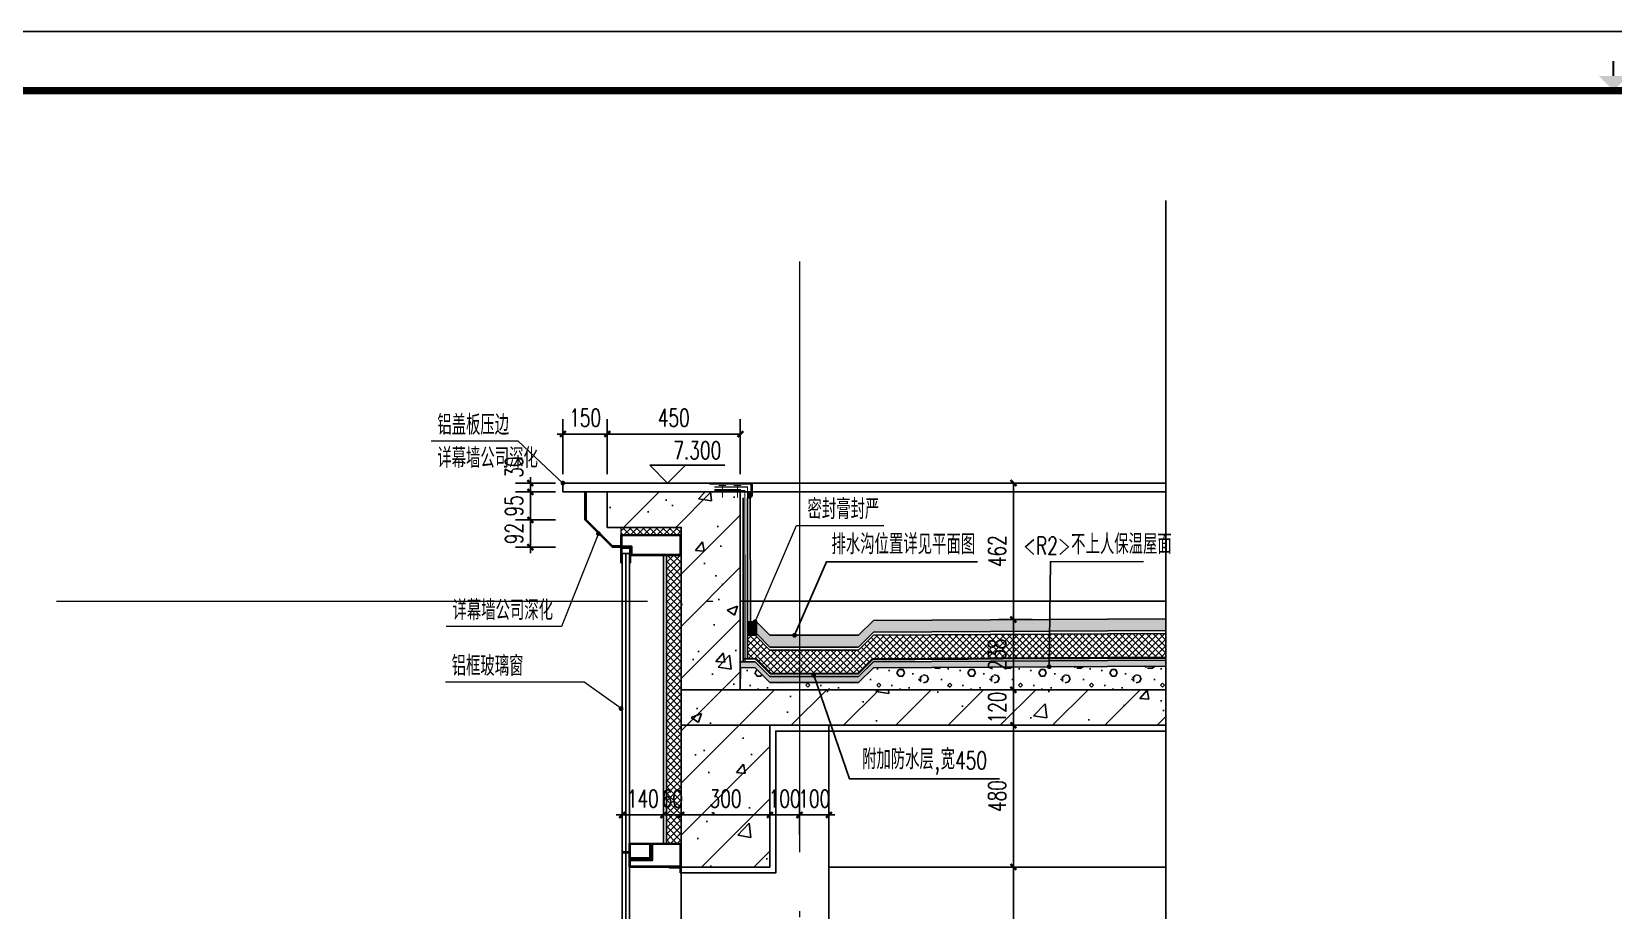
# Model space of a CAD drawing. Header units: millimetres. Extents: x -13830 to 215738, y -24143 to 193994.
# Drawn here: x 201977 to 207328, y 61982 to 64957 of the extents above; entities that cross this region are included whole.
import ezdxf

# ---------------------------------------------------------------- set-up
doc = ezdxf.new("R2010")
doc.units = ezdxf.units.MM
doc.header["$LTSCALE"] = 100
for name, pattern in [('CENTER2', [28.575, 19.05, -3.175, 3.175, -3.175]), ('DOTE', [2.42, 2, -0.2, 0.02, -0.2]), ('MCST Section A$0$PHANTOM', [63.5, 31.75, -6.35, 6.35, -6.35, 6.35, -6.35])]:
    doc.linetypes.add(name, pattern=pattern)
doc.layers.get('0').update_dxf_attribs({"linetype": 'CONTINUOUS'})
doc.layers.get('DEFPOINTS').update_dxf_attribs({"linetype": 'CONTINUOUS'})
for name, color, linetype in [('A-_ANOT----_D-', 8, 'CONTINUOUS'), ('A-_WIND----_E-', 4, 'CONTINUOUS'), ('A-Fin-Stone', 64, 'CONTINUOUS'), ('D-HATCH', 8, 'CONTINUOUS'), ('DIM_ELEV', 3, 'CONTINUOUS'), ('DIM_SYMB', 3, 'CONTINUOUS'), ('MCST ELevations 1S$0$D-METAL', 74, 'CONTINUOUS'), ('MCST Section A$0$A-_WIND----_E-', 4, 'CONTINUOUS'), ('MCST Section A$0$D-METAL', 74, 'CONTINUOUS'), ('MCST Section A$0$D-WATERPROOFING', 142, 'CONTINUOUS'), ('MCST Section B$0$A-_WIND----_E-', 4, 'CONTINUOUS'), ('PUB_DIM', 3, 'CONTINUOUS'), ('PUB_HATCH', 8, 'CONTINUOUS'), ('PUB_TEXT', 7, 'CONTINUOUS'), ('RAIL', 163, 'CONTINUOUS'), ('TK HAHA', 1, 'CONTINUOUS'), ('WALL', 2, 'CONTINUOUS'), ('图框', 7, 'CONTINUOUS'), ('面层', 11, 'CONTINUOUS')]:
    doc.layers.add(name, color=color, linetype=linetype)
doc.layers.add('A-_ANOTGRID_E-', color=8, linetype='CENTER2', lineweight=5)
doc.layers.add('DIM_LEAD', color=3, linetype='CONTINUOUS', lineweight=13)
doc.layers.add('A-_FNSH----_H-', color=7, linetype='Continuous', lineweight=13, true_color=0x007d00, plot=False)
doc.styles.add('_TCH_DIM', font='SIMPLEX', dxfattribs={"bigfont": 'GBCBIG'})
doc.styles.add('_TCH_DIM_T3', font='SIMPLEX', dxfattribs={"width": 0.705882, "bigfont": 'GBCBIG'})
doc.dimstyles.new('_TCH_ARCH&&20', dxfattribs={"dimtxt": 59.5, "dimasz": 20, "dimexe": 50, "dimexo": 60, "dimgap": 25.25, "dimtad": 1, "dimdec": 0, "dimzin": 0, "dimdsep": 46, "dimtxsty": '_TCH_DIM_T3', "dimblk": 'ARCHTICK', "dimcen": 0.09, "dimclrt": 7, "dimazin": 2, "dimtfac": 1, "dimtdec": 0, "dimtix": 1, "dimtmove": 2, "dimatfit": 3, "dimfxl": 1, "dimtolj": 1, "dimtzin": 0, "dimarcsym": 0})
pattern_1 = [(45, (242597.11, 71313.87), (-88.38835, 88.38835), []), (50, (242597.1, 71313.87), (358.63, -31.376), [37.5, -412.5]), (355, (242597.1, 71313.87), (-69.3757, 376.096), [30, -330]), (100.4514, (242627, 71311.26), (289.2547, 344.7198), [31.87, -350.571]), (46.1842, (242597.1, 71413.87), (533.6205, -82.7595), [56.25, -618.75]), (96.6356, (242641.6, 71407), (467.3314, 487.059), [47.805, -525.8565]), (351.1842, (242597.1, 71413.9), (467.331, 487.059), [45, -495]), (21, (242647.1, 71388.87), (298.4535, -201.3094), [37.5, -412.5]), (326, (242647.1, 71388.87), (121.6577, 362.575), [30, -330]), (71.4514, (242671.98, 71372.1), (420.1113, 161.2652), [31.87, -350.571]), (37.5, (242597.11, 71313.87), (6.07993, 166.44693), [0, -326, 0, -335, 0, -331.25]), (7.5, (242597.11, 71313.87), (131.5348, 197.20586), [0, -191, 0, -318.5, 0, -126.25]), (327.5, (242485.61, 71313.87), (266.9112, -11.27744), [0, -125, 0, -390, 0, -517.5]), (317.5, (242435.6, 71313.87), (291.5931, 50.0525), [0, -162.5, 0, -259, 0, -367.5])]

# ---------------------------------------------------------------- blocks, each defined once
blk = doc.blocks.new('TJAD_TK_A1')
at = {"layer": '图框'}
blk.add_line((1341.38, 950.45), (500.38, 950.45), dxfattribs=at)
at = {"layer": '图框', "const_width": 0.3}
blk.add_lwpolyline([(920.88, 942.95), (920.88, 945.45)], dxfattribs=at)
at = {"layer": '图框', "const_width": 1.2}
blk.add_lwpolyline([(1331.38, 940.45), (525.38, 940.45), (525.38, 366.45), (1331.38, 366.45)], close=True, dxfattribs=at)
at = {"layer": '图框'}
blk.add_solid([(918.38, 942.95), (923.38, 942.95), (920.88, 940.45)], dxfattribs=at)
blk = doc.blocks.new('180703-expo')
at = {"layer": '图框'}
blk.add_blockref('TJAD_TK_A1', (-500.38, -356.45), dxfattribs=at)
blk = doc.blocks.new('dsfsdfsfd')
at = {"layer": 'MCST Section A$0$A-_WIND----_E-'}
for points in [[(175.5, -55), (100.5, -55), (100.5, 0), (0, 0), (0, -80), (175.5, -80)], [(175.5, -31.5), (175.5, -52), (103.5, -52), (103.5, 0), (175.5, 0), (175.5, -28.5), (199.5, -28.5), (199.5, -31.5)]]:
    blk.add_lwpolyline(points, close=True, dxfattribs=at)
at = {"layer": 'MCST Section A$0$A-_WIND----_E-', "color": 8}
for points in [[(172.5, -58), (97.5, -58), (97.5, -3), (3, -3), (3, -77), (172.5, -77)], [(172.5, -49), (106.5, -49), (106.5, -3), (172.5, -3)]]:
    blk.add_lwpolyline(points, close=True, dxfattribs=at)
blk = doc.blocks.new('sdsfdsdsf')
at = {"layer": 'PUB_HATCH'}
h = blk.add_hatch(color=256, dxfattribs=at)
h.dxf.hatch_style = 1
edge = h.paths.add_edge_path()
edge.add_line((40, 590.9), (27, 590.9))
edge.add_line((27, 590.9), (27, 575.4))
edge.add_line((27, 575.4), (33.5, 575.4))
edge.add_arc((30.9, 584.2), 9.14, 286.3769, 353.4098)
edge.add_line((40, 583.1), (40, 590.9))
h = blk.add_hatch(dxfattribs=at)
h.set_pattern_fill('混凝土', color=256, scale=6)
h.set_pattern_definition([(50, (-268.207, 69.688), (43.0356, -3.7651), [4.5, -49.5]), (355, (-268.207, 69.69), (-8.3251, 45.1315), [3.6, -39.6]), (100.4514, (-264.62, 69.374), (34.7106, 41.3664), [3.8244, -42.0685]), (46.1842, (-268.21, 81.69), (64.0345, -9.9311), [6.75, -74.25]), (96.6356, (-262.87, 80.86), (56.0798, 58.447), [5.7366, -63.1028]), (351.184, (-268.21, 81.69), (56.0797, 58.447), [5.4, -59.4]), (21, (-262.207, 78.688), (35.8144, -24.1571), [4.5, -49.5]), (326, (-262.207, 78.69), (14.5989, 43.509), [3.6, -39.6]), (71.4514, (-259.223, 76.675), (50.4134, 19.3518), [3.8244, -42.0685]), (37.5, (-268.207, 69.688), (0.72959, 19.97363), [0, -39.12, 0, -40.2, 0, -39.75]), (7.5, (-268.207, 69.688), (15.78417, 23.6647), [0, -22.92, 0, -38.22, 0, -15.15]), (327.5, (-281.587, 69.688), (32.02935, -1.3533), [0, -15, 0, -46.8, 0, -62.1]), (317.5, (-287.587, 69.688), (34.99117, 6.0063), [0, -19.5, 0, -31.08, 0, -44.1])])
h.paths.add_polyline_path([(1439.7, 125.6), (1439.7, 165.5), (450, 159.7), (400, 109.7), (100, 109.7), (54.3, 155.4), (54.3, 115.4), (100, 69.7), (400, 69.7), (450, 119.7)])
h = blk.add_hatch(dxfattribs=at)
h.set_pattern_fill('ANSI37', color=256, scale=10)
h.set_pattern_definition([(45, (-1989062.84, 11273.344), (-11.22532015, 11.22532015), []), (135, (-1989062.84, 11273.344), (-11.22532015, -11.22532015), [])])
h.paths.add_polyline_path([(1439.7, 35.5), (1439.7, 115.5), (450, 109.7), (400, 59.7), (100, 59.7), (50, 109.7), (24.3, 109.8), (24, 29.9), (49.7, 29.7), (101, -21.8), (395.9, -20.8), (446.1, 29.7)])
h = blk.add_hatch(color=256, dxfattribs=at)
h.dxf.hatch_style = 1
h.paths.add_polyline_path([(54.3, 155.4), (24.3, 155.4), (24.3, 109.8), (54.3, 109.8)])
h = blk.add_hatch(dxfattribs=at)
h.set_pattern_fill('砂灰土', color=256, scale=5)
h.set_pattern_definition([(37.5, (-268.207, -50.312), (-0.62993, 19.26824), [0, -15.2, 0, -17, 0, -16.25]), (7.5, (-268.207, -50.312), (17.69777, 28.22146), [0, -8.2, 0, -13.7, 0, -5.25]), (327.5, (-280.507, -50.312), (31.14142, 0.05659), [0, -5, 0, -18, 0, -23.5]), (317.5, (-280.507, -50.312), (30.06127, 8.77676), [0, -2.5, 0, -11.8, 0, -13.5])])
h.paths.add_polyline_path([(1439.7, 5.5), (1439.7, 25.5), (450, 19.7), (400, -30.3), (100, -30.3), (50, 19.7), (0, 20), (0, 0), (50, -0.3), (100, -50.3), (400, -50.3), (450, -0.3)])
h = blk.add_hatch(dxfattribs=at)
h.set_pattern_fill('加气混凝土', color=256, scale=20, style=0)
h.set_pattern_definition([(360, (-123745.06, -41876.92), (120, 240), [0, -240]), (360, (-123885.46, -41909.32), (120, 240), [0, -240]), (360, (-123807.46, -41911.72), (120, 240), [0, -240]), (360, (-123722.26, -41840.92), (120, 240), [0, -240]), (360, (-123821.86, -41923.72), (120, 240), [0, -240]), (360, (-123698.26, -41689.72), (120, 240), [0, -240]), (360, (-123771.46, -41708.92), (120, 240), [0, -240]), (360, (-123733.06, -41738.92), (120, 240), [0, -240]), (360, (-123928.66, -41743.72), (120, 240), [0, -240]), (360, (-123811.06, -41754.52), (120, 240), [0, -240]), (360, (-123856.66, -41815.72), (120, 240), [0, -240]), (360, (-123854.26, -41905.72), (120, 240), [0, -240]), (360, (-123764.26, -41915.32), (120, 240), [0, -240]), (360, (-123698.26, -41809.72), (120, 240), [0, -240]), (360, (-123922.66, -41846.92), (120, 240), [0, -240]), (360, (-123902.26, -41806.12), (120, 240), [0, -240]), (360, (-123808.66, -41822.92), (120, 240), [0, -240]), (360, (-123842.26, -41857.72), (120, 240), [0, -240]), (360, (-123861.46, -41778.52), (120, 240), [0, -240]), (360, (-123831.46, -41688.52), (120, 240), [0, -240]), (360, (-123913.06, -41897.32), (120, 240), [0, -240]), (360, (-123781.06, -41737.72), (120, 240), [0, -240]), (360, (-123892.66, -41734.12), (120, 240), [0, -240]), (360, (-123911.86, -41702.92), (120, 240), [0, -240]), (130.601293, (-123713.007, -41764.865), (-599.9999841, 720.0000109), [10.53662, -4414.8444]), (18.434948, (-123730.15, -41760.294), (600.000001, 239.99999), [10.8421, -1507.05116]), (90, (-123730.15, -41770.58), (120, 240), [10.2857, -469.71426]), (161.56505, (-123719.864, -41774.01), (-600, 239.99999), [10.8421, -1507.05116]), (53.1301, (-123719.864, -41774.01), (120.000003, 239.999998), [11.42857, -1188.5714]), (135, (-123710.72, -41896.29), (-120.00001, 239.999985), [9.69746, -669.12504]), (45, (-123724.436, -41896.29), (120, 240), [9.69746, -669.12504]), (135, (-123717.58, -41903.15), (-120.00001, 239.999985), [9.69746, -669.12504]), (45, (-123717.58, -41903.15), (120, 240), [9.69746, -669.12504]), (116.56505, (-123826.15, -41735.15), (-1e-05, 480), [12.77753, -255.5506]), (180, (-123831.86, -41723.72), (-120, 240), [13.7143, -226.2857]), (63.43495, (-123851.3, -41735.15), (7e-06, 480), [12.77753, -255.5506]), (116.56505, (-123845.58, -41746.58), (-1e-05, 480), [12.77753, -255.5506]), (360, (-123845.58, -41746.58), (120, 240), [13.7143, -226.2857]), (63.43495, (-123831.86, -41746.58), (7e-06, 480), [12.77753, -255.5506]), (107.102727, (-123735.864, -41816.294), (-359.9999708, 1200.00000657), [15.54454, -6513.161]), (143.972625, (-123740.436, -41801.437), (-2279.9999495, 1680.0000274), [15.54454, -3248.808]), (180, (-123753, -41792.3), (-120, 240), [14.85714, -225.14284]), (36.027373, (-123780.436, -41801.437), (2280.0000048, 1679.9999526), [15.54454, -3248.808]), (71.56505, (-123785.007, -41815.15), (360.000017, 1199.999993), [14.45613, -1503.4371]), (107.102727, (-123780.436, -41830.008), (-359.9999708, 1200.00000657), [15.54454, -6513.161]), (143.972625, (-123767.864, -41839.151), (-2279.9999495, 1680.0000274), [15.54454, -3248.808]), (360, (-123767.86, -41839.15), (120, 240), [14.85714, -225.14284]), (36.027373, (-123753.007, -41839.151), (2280.0000048, 1679.9999526), [15.54454, -3248.808]), (71.56505, (-123740.436, -41830.01), (360.000017, 1199.999993), [14.45613, -1503.4371]), (150.255117, (-123733.58, -41704.294), (-359.999998, 240.0000017), [9.214, -1925.72784]), (90, (-123741.58, -41708.87), (120, 240), [9.14286, -470.8571]), (29.74488, (-123741.58, -41708.865), (360.000003, 239.999994), [9.214, -1925.72784]), (116.56505, (-123789.58, -41874.58), (-1e-05, 480), [12.77753, -255.5506]), (168.690066, (-123795.293, -41863.15), (-1079.9999977, 240.000008), [11.6549, -2435.8742]), (41.185924, (-123815.864, -41868.865), (3000.0000158, 2639.9999383), [12.14874, -5090.3208]), (90, (-123815.86, -41880.29), (120, 240), [11.42857, -468.5714]), (138.814073, (-123806.721, -41888.294), (-2999.9999127, 2640.0000554), [12.14874, -5090.3208]), (16.699243, (-123806.721, -41888.294), (3959.9999856, 1199.9999365), [11.9318, -4999.415]), (60.945395, (-123795.293, -41884.865), (120.0000028, 239.9999963), [11.76643, -4930.1358]), (109.983105, (-123890.15, -41774.008), (-599.99998065, 1680.0000033), [13.3768, -5604.879]), (155.556044, (-123894.721, -41761.437), (-1559.9999967, 720.0000051), [13.8092, -5786.0526]), (24.443954, (-123919.864, -41761.437), (1560.00001004, 719.9999765), [13.8092, -5786.0526]), (70.016893, (-123924.436, -41774.008), (600.0000234, 1679.9999881), [13.3768, -5604.879]), (109.983105, (-123919.864, -41786.58), (-599.99998065, 1680.0000033), [13.3768, -5604.879]), (160.016892, (-123907.293, -41791.151), (-599.9999973, 239.9999968), [13.3768, -2795.751]), (19.983106, (-123907.293, -41791.151), (599.9999998, 239.999992), [13.3768, -2795.751]), (70.016893, (-123894.721, -41786.58), (600.0000234, 1679.9999881), [13.3768, -5604.879]), (122.005382, (-123801.007, -41795.723), (-120.000013, 239.9999893), [10.7817, -2253.3736]), (18.434948, (-123817.007, -41790.01), (600.000001, 239.99999), [10.8421, -1507.05116]), (90, (-123817.01, -41800.29), (120, 240), [10.2857, -469.71426]), (161.56505, (-123806.72, -41803.723), (-600, 239.99999), [10.8421, -1507.05116]), (54.462321, (-123806.721, -41803.723), (840.0000142, 1199.9999874), [9.83123, -4119.2846]), (116.56505, (-123870.72, -41854), (-1e-05, 480), [12.77753, -255.5506]), (180, (-123876.44, -41842.58), (-120, 240), [12.57143, -227.42856]), (59.036243, (-123895.864, -41854.008), (120.0000035, 239.9999973), [13.3279, -2785.5288]), (120.963755, (-123889.007, -41865.437), (-120.0000133, 239.9999905), [13.3279, -2785.5288]), (360, (-123889, -41865.44), (120, 240), [12.57143, -227.42856]), (63.43495, (-123876.44, -41865.44), (7e-06, 480), [12.77753, -255.5506])])
edge = h.paths.add_edge_path()
edge.add_line((0, 0), (50, -0.3))
edge.add_line((50, -0.3), (100, -50.3))
edge.add_line((100, -50.3), (400, -50.3))
edge.add_line((400, -50.3), (450, -0.3))
edge.add_line((450, -0.3), (1439.7, 5.5))
edge.add_line((1439.7, 5.5), (1439.7, -75))
edge.add_line((1439.7, -75), (0, -75))
edge.add_line((0, -75), (0.5, 0))
at = {"layer": 'MCST Section A$0$D-WATERPROOFING', "linetype": 'MCST Section A$0$PHANTOM', "ltscale": 0.005, "const_width": 4}
blk.add_lwpolyline([(1439.7, 31.6), (900, 29.7), (813, 28.7), (447.6, 26.4), (399, -21.3), (101, -21.3), (50, 29.7), (24.3, 29.9), (24.3, 611.4), (-87.8, 611.4)], dxfattribs=at)
at = {"layer": 'MCST Section A$0$D-WATERPROOFING', "linetype": 'MCST Section A$0$PHANTOM', "ltscale": 0.005}
blk.add_lwpolyline([(-87.8, 599.5, 4, 4, 0), (15.4, 599.5, 4, 4, 0), (15.7, 20, 4, 4, 0), (50, 19.7, 4, 4, 0), (99, -29.3, 4, 4, 0), (401, -29.3, 4, 4, 0), (450, 19.7, 4, 4, 0), (700, 21.2, 0, 0, 0)], format="xyseb", dxfattribs=at)
at = {"layer": '面层'}
for p, q in [((24.3, 29.8), (24.3, 575.4)), ((34.3, 155.4), (33.5, 575.4)), ((450, 159.7), (1439.7, 165.5)), ((50, 109.7), (24.3, 109.8)), ((100, 59.7), (50, 109.7)), ((100, 109.7), (54.3, 155.4)), ((100, 69.7), (54.3, 115.4)), ((400, 109.7), (100, 109.7)), ((400, 109.7), (450, 159.7)), ((400, 69.7), (450, 119.7)), ((400, 59.7), (450, 109.7)), ((450, 119.7), (1439.7, 125.6)), ((450, 109.7), (1439.7, 115.5)), ((100, 69.7), (400, 69.7)), ((100, 59.7), (400, 59.7)), ((50, 19.7), (0, 20)), ((54.2, 29.7), (10, 29.9)), ((100, -30.3), (50, 19.7)), ((104.1, -20.3), (54.2, 29.7)), ((395.9, -20.3), (445.8, 29.7)), ((400, -30.3), (450, 19.7)), ((445.8, 29.7), (1439.7, 35.5)), ((450, 19.7), (1439.7, 25.5)), ((100, -30.3), (400, -30.3)), ((104.1, -20.3), (395.9, -20.3))]:
    blk.add_line(p, q, dxfattribs=at)
blk.add_lwpolyline([(40, 590.9), (27, 590.9), (27, 575.4), (33.5, 575.4, 0.301122), (40, 583.1)], format="xyb", close=True, dxfattribs=at)
for points in [[(10, 19.9), (10, 575.4)], [(0, 0), (50, -0.3), (100, -50.3), (400, -50.3), (450, -0.3), (1439.7, 5.5), (1439.7, -75), (0, -75), (0.5, 0)]]:
    blk.add_lwpolyline(points, dxfattribs=at)
blk.add_lwpolyline([(54.3, 155.4), (24.3, 155.4), (24.3, 109.8), (54.3, 109.8)], close=True, dxfattribs=at)
blk = doc.blocks.new('_ArchTick')
at = {"color": 0, "linetype": 'ByBlock', "const_width": 0.4}
blk.add_lwpolyline([(-0.5, -0.5), (0.5, 0.5)], dxfattribs=at)
blk = doc.blocks.new('*D364')
at = {"layer": 'DEFPOINTS', "color": 0, "transparency": 16777216}
for p in [(203664.2, 63303.7), (203808.9, 63303.7), (203808.9, 63211.7)]:
    blk.add_point(p, dxfattribs=at)
at = {"layer": 'PUB_DIM', "color": 0, "lineweight": -2, "transparency": 16777216}
for p, q in [((203664.2, 63303.7), (203664.2, 63323.7)), ((203748.9, 63303.7), (203614.2, 63303.7)), ((203664.2, 63211.7), (203664.2, 63303.7)), ((203748.9, 63211.7), (203614.2, 63211.7)), ((203664.2, 63211.7), (203664.2, 63191.7))]:
    blk.add_line(p, q, dxfattribs=at)
at = {"layer": 'PUB_DIM', "color": 0, "lineweight": -2, "transparency": 16777216, "xscale": 20, "yscale": 20, "zscale": 20}
for p, rotation in [((203664.2, 63303.7), 270), ((203664.2, 63211.7), 90)]:
    blk.add_blockref('_ArchTick', p, dxfattribs=dict(at, rotation=rotation))
at = {"layer": 'PUB_DIM', "color": 7, "transparency": 16777216, "insert": (203609.2, 63257.7), "char_height": 59.5, "attachment_point": 5, "rotation": 90, "style": '_TCH_DIM_T3'}
blk.add_mtext('\\A1;92', dxfattribs=at)
blk = doc.blocks.new('*D365')
at = {"layer": 'DEFPOINTS', "color": 0, "transparency": 16777216}
for p in [(203664.2, 63398.7), (203808.9, 63398.7), (203808.9, 63303.7)]:
    blk.add_point(p, dxfattribs=at)
at = {"layer": 'PUB_DIM', "color": 0, "lineweight": -2, "transparency": 16777216}
for p, q in [((203664.2, 63398.7), (203664.2, 63418.7)), ((203748.9, 63398.7), (203614.2, 63398.7)), ((203664.2, 63303.7), (203664.2, 63398.7)), ((203748.9, 63303.7), (203614.2, 63303.7)), ((203664.2, 63303.7), (203664.2, 63283.7))]:
    blk.add_line(p, q, dxfattribs=at)
at = {"layer": 'PUB_DIM', "color": 0, "lineweight": -2, "transparency": 16777216, "xscale": 20, "yscale": 20, "zscale": 20}
for p, rotation in [((203664.2, 63398.7), 270), ((203664.2, 63303.7), 90)]:
    blk.add_blockref('_ArchTick', p, dxfattribs=dict(at, rotation=rotation))
at = {"layer": 'PUB_DIM', "color": 7, "transparency": 16777216, "insert": (203609.2, 63351.2), "char_height": 59.5, "attachment_point": 5, "rotation": 90, "style": '_TCH_DIM_T3'}
blk.add_mtext('\\A1;95', dxfattribs=at)
blk = doc.blocks.new('*D366')
at = {"layer": 'DEFPOINTS', "color": 0, "transparency": 16777216}
for p in [(203664.2, 63428.7), (203808.9, 63428.7), (203808.9, 63398.7)]:
    blk.add_point(p, dxfattribs=at)
at = {"layer": 'PUB_DIM', "color": 0, "lineweight": -2, "transparency": 16777216}
for p, q in [((203748.9, 63428.7), (203614.2, 63428.7)), ((203664.2, 63428.7), (203664.2, 63448.7)), ((203664.2, 63398.7), (203664.2, 63428.7)), ((203748.9, 63398.7), (203614.2, 63398.7)), ((203664.2, 63398.7), (203664.2, 63378.7))]:
    blk.add_line(p, q, dxfattribs=at)
at = {"layer": 'PUB_DIM', "color": 0, "lineweight": -2, "transparency": 16777216, "xscale": 20, "yscale": 20, "zscale": 20}
for p, rotation in [((203664.2, 63428.7), 270), ((203664.2, 63398.7), 90)]:
    blk.add_blockref('_ArchTick', p, dxfattribs=dict(at, rotation=rotation))
at = {"layer": 'PUB_DIM', "color": 7, "transparency": 16777216, "insert": (203609.2, 63482.7), "char_height": 59.5, "attachment_point": 5, "rotation": 90, "style": '_TCH_DIM_T3'}
blk.add_mtext('\\A1;30', dxfattribs=at)
blk = doc.blocks.new('*D367')
at = {"layer": 'DEFPOINTS', "color": 0, "transparency": 16777216}
for p in [(204114.6, 62305), (203974.6, 62178.7), (204114.6, 62178.7)]:
    blk.add_point(p, dxfattribs=at)
at = {"layer": 'PUB_DIM', "color": 0, "lineweight": -2, "transparency": 16777216}
for p, q in [((203974.6, 62238.7), (203974.6, 62355)), ((204114.6, 62238.7), (204114.6, 62355)), ((203974.6, 62305), (203954.6, 62305)), ((203974.6, 62305), (204114.6, 62305)), ((204114.6, 62305), (204134.6, 62305))]:
    blk.add_line(p, q, dxfattribs=at)
at = {"layer": 'PUB_DIM', "color": 0, "lineweight": -2, "transparency": 16777216, "xscale": 20, "yscale": 20, "zscale": 20}
blk.add_blockref('_ArchTick', (203974.6, 62305), dxfattribs=at)
at = {"layer": 'PUB_DIM', "color": 0, "lineweight": -2, "transparency": 16777216, "xscale": 20, "yscale": 20, "zscale": 20, "rotation": 180}
blk.add_blockref('_ArchTick', (204114.6, 62305), dxfattribs=at)
at = {"layer": 'PUB_DIM', "color": 7, "transparency": 16777216, "insert": (204044.6, 62360), "char_height": 59.5, "attachment_point": 5, "style": '_TCH_DIM_T3'}
blk.add_mtext('\\A1;140', dxfattribs=at)
blk = doc.blocks.new('*D368')
at = {"layer": 'DEFPOINTS', "color": 0, "transparency": 16777216}
for p in [(204174.6, 62305), (204114.6, 62178.7), (204174.6, 62178.7)]:
    blk.add_point(p, dxfattribs=at)
at = {"layer": 'PUB_DIM', "color": 0, "lineweight": -2, "transparency": 16777216}
for p, q in [((204114.6, 62238.7), (204114.6, 62355)), ((204174.6, 62238.7), (204174.6, 62355)), ((204114.6, 62305), (204094.6, 62305)), ((204114.6, 62305), (204174.6, 62305)), ((204174.6, 62305), (204194.6, 62305))]:
    blk.add_line(p, q, dxfattribs=at)
at = {"layer": 'PUB_DIM', "color": 0, "lineweight": -2, "transparency": 16777216, "xscale": 20, "yscale": 20, "zscale": 20}
blk.add_blockref('_ArchTick', (204114.6, 62305), dxfattribs=at)
at = {"layer": 'PUB_DIM', "color": 0, "lineweight": -2, "transparency": 16777216, "xscale": 20, "yscale": 20, "zscale": 20, "rotation": 180}
blk.add_blockref('_ArchTick', (204174.6, 62305), dxfattribs=at)
at = {"layer": 'PUB_DIM', "color": 7, "transparency": 16777216, "insert": (204144.6, 62360), "char_height": 59.5, "attachment_point": 5, "style": '_TCH_DIM_T3'}
blk.add_mtext('\\A1;60', dxfattribs=at)
blk = doc.blocks.new('*D369')
at = {"layer": 'DEFPOINTS', "color": 0, "transparency": 16777216}
for p in [(204474.6, 62305), (204174.6, 62178.7), (204474.6, 62178.7)]:
    blk.add_point(p, dxfattribs=at)
at = {"layer": 'PUB_DIM', "color": 0, "lineweight": -2, "transparency": 16777216}
for p, q in [((204174.6, 62238.7), (204174.6, 62355)), ((204474.6, 62238.7), (204474.6, 62355)), ((204174.6, 62305), (204474.6, 62305))]:
    blk.add_line(p, q, dxfattribs=at)
at = {"layer": 'PUB_DIM', "color": 0, "lineweight": -2, "transparency": 16777216, "xscale": 20, "yscale": 20, "zscale": 20, "rotation": 180}
blk.add_blockref('_ArchTick', (204174.6, 62305), dxfattribs=at)
at = {"layer": 'PUB_DIM', "color": 0, "lineweight": -2, "transparency": 16777216, "xscale": 20, "yscale": 20, "zscale": 20}
blk.add_blockref('_ArchTick', (204474.6, 62305), dxfattribs=at)
at = {"layer": 'PUB_DIM', "color": 7, "transparency": 16777216, "insert": (204324.6, 62360), "char_height": 59.5, "attachment_point": 5, "style": '_TCH_DIM_T3'}
blk.add_mtext('\\A1;300', dxfattribs=at)
blk = doc.blocks.new('*D370')
at = {"layer": 'DEFPOINTS', "color": 0, "transparency": 16777216}
for p in [(204574.6, 62305), (204474.6, 62178.7), (204574.6, 62178.7)]:
    blk.add_point(p, dxfattribs=at)
at = {"layer": 'PUB_DIM', "color": 0, "lineweight": -2, "transparency": 16777216}
for p, q in [((204474.6, 62238.7), (204474.6, 62355)), ((204574.6, 62238.7), (204574.6, 62355)), ((204474.6, 62305), (204454.6, 62305)), ((204474.6, 62305), (204574.6, 62305)), ((204574.6, 62305), (204594.6, 62305))]:
    blk.add_line(p, q, dxfattribs=at)
at = {"layer": 'PUB_DIM', "color": 0, "lineweight": -2, "transparency": 16777216, "xscale": 20, "yscale": 20, "zscale": 20}
blk.add_blockref('_ArchTick', (204474.6, 62305), dxfattribs=at)
at = {"layer": 'PUB_DIM', "color": 0, "lineweight": -2, "transparency": 16777216, "xscale": 20, "yscale": 20, "zscale": 20, "rotation": 180}
blk.add_blockref('_ArchTick', (204574.6, 62305), dxfattribs=at)
at = {"layer": 'PUB_DIM', "color": 7, "transparency": 16777216, "insert": (204524.6, 62360), "char_height": 59.5, "attachment_point": 5, "style": '_TCH_DIM_T3'}
blk.add_mtext('\\A1;100', dxfattribs=at)
blk = doc.blocks.new('*D371')
at = {"layer": 'DEFPOINTS', "color": 0, "transparency": 16777216}
for p in [(204674.6, 62305), (204574.6, 62178.7), (204674.6, 62178.7)]:
    blk.add_point(p, dxfattribs=at)
at = {"layer": 'PUB_DIM', "color": 0, "lineweight": -2, "transparency": 16777216}
for p, q in [((204574.6, 62238.7), (204574.6, 62355)), ((204674.6, 62238.7), (204674.6, 62355)), ((204574.6, 62305), (204554.6, 62305)), ((204574.6, 62305), (204674.6, 62305)), ((204674.6, 62305), (204694.6, 62305))]:
    blk.add_line(p, q, dxfattribs=at)
at = {"layer": 'PUB_DIM', "color": 0, "lineweight": -2, "transparency": 16777216, "xscale": 20, "yscale": 20, "zscale": 20}
blk.add_blockref('_ArchTick', (204574.6, 62305), dxfattribs=at)
at = {"layer": 'PUB_DIM', "color": 0, "lineweight": -2, "transparency": 16777216, "xscale": 20, "yscale": 20, "zscale": 20, "rotation": 180}
blk.add_blockref('_ArchTick', (204674.6, 62305), dxfattribs=at)
at = {"layer": 'PUB_DIM', "color": 7, "transparency": 16777216, "insert": (204624.6, 62360), "char_height": 59.5, "attachment_point": 5, "style": '_TCH_DIM_T3'}
blk.add_mtext('\\A1;100', dxfattribs=at)
blk = doc.blocks.new('*D383')
at = {"layer": 'DEFPOINTS', "color": 0, "transparency": 16777216}
for p in [(204374.6, 63594.7), (203924.6, 63398.7), (204374.6, 63398.7)]:
    blk.add_point(p, dxfattribs=at)
at = {"layer": 'PUB_DIM', "color": 0, "lineweight": -2, "transparency": 16777216}
for p, q in [((203924.6, 63458.7), (203924.6, 63644.7)), ((204374.6, 63458.7), (204374.6, 63644.7)), ((203924.6, 63594.7), (204374.6, 63594.7))]:
    blk.add_line(p, q, dxfattribs=at)
at = {"layer": 'PUB_DIM', "color": 0, "lineweight": -2, "transparency": 16777216, "xscale": 20, "yscale": 20, "zscale": 20, "rotation": 180}
blk.add_blockref('_ArchTick', (203924.6, 63594.7), dxfattribs=at)
at = {"layer": 'PUB_DIM', "color": 0, "lineweight": -2, "transparency": 16777216, "xscale": 20, "yscale": 20, "zscale": 20}
blk.add_blockref('_ArchTick', (204374.6, 63594.7), dxfattribs=at)
at = {"layer": 'PUB_DIM', "color": 7, "transparency": 16777216, "insert": (204149.6, 63649.7), "char_height": 59.5, "attachment_point": 5, "style": '_TCH_DIM_T3'}
blk.add_mtext('\\A1;450', dxfattribs=at)
blk = doc.blocks.new('*D384')
at = {"layer": 'DEFPOINTS', "color": 0, "transparency": 16777216}
for p in [(203924.6, 63594.7), (203774.6, 63398.7), (203924.6, 63398.7)]:
    blk.add_point(p, dxfattribs=at)
at = {"layer": 'PUB_DIM', "color": 0, "lineweight": -2, "transparency": 16777216}
for p, q in [((203774.6, 63458.7), (203774.6, 63644.7)), ((203924.6, 63458.7), (203924.6, 63644.7)), ((203774.6, 63594.7), (203754.6, 63594.7)), ((203774.6, 63594.7), (203924.6, 63594.7)), ((203924.6, 63594.7), (203944.6, 63594.7))]:
    blk.add_line(p, q, dxfattribs=at)
at = {"layer": 'PUB_DIM', "color": 0, "lineweight": -2, "transparency": 16777216, "xscale": 20, "yscale": 20, "zscale": 20}
blk.add_blockref('_ArchTick', (203774.6, 63594.7), dxfattribs=at)
at = {"layer": 'PUB_DIM', "color": 0, "lineweight": -2, "transparency": 16777216, "xscale": 20, "yscale": 20, "zscale": 20, "rotation": 180}
blk.add_blockref('_ArchTick', (203924.6, 63594.7), dxfattribs=at)
at = {"layer": 'PUB_DIM', "color": 7, "transparency": 16777216, "insert": (203849.6, 63649.7), "char_height": 59.5, "attachment_point": 5, "style": '_TCH_DIM_T3'}
blk.add_mtext('\\A1;150', dxfattribs=at)
blk = doc.blocks.new('*D390')
at = {"layer": 'DEFPOINTS', "color": 0, "transparency": 16777216}
for p in [(205298.5, 63428.7), (205421.7, 63428.7), (205421.7, 62966.9)]:
    blk.add_point(p, dxfattribs=at)
at = {"layer": 'PUB_DIM', "color": 0, "lineweight": -2, "transparency": 16777216}
for p, q in [((205361.7, 63428.7), (205248.5, 63428.7)), ((205298.5, 62966.9), (205298.5, 63428.7)), ((205361.7, 62966.9), (205248.5, 62966.9))]:
    blk.add_line(p, q, dxfattribs=at)
at = {"layer": 'PUB_DIM', "color": 0, "lineweight": -2, "transparency": 16777216, "xscale": 20, "yscale": 20, "zscale": 20}
for p, rotation in [((205298.5, 63428.7), 90), ((205298.5, 62966.9), 270)]:
    blk.add_blockref('_ArchTick', p, dxfattribs=dict(at, rotation=rotation))
at = {"layer": 'PUB_DIM', "color": 7, "transparency": 16777216, "insert": (205243.5, 63197.8), "char_height": 59.5, "attachment_point": 5, "rotation": 90, "style": '_TCH_DIM_T3'}
blk.add_mtext('\\A1;462', dxfattribs=at)
blk = doc.blocks.new('*D391')
at = {"layer": 'DEFPOINTS', "color": 0, "transparency": 16777216}
for p in [(205298.5, 62966.9), (205421.7, 62966.9), (205421.7, 62728.7)]:
    blk.add_point(p, dxfattribs=at)
at = {"layer": 'PUB_DIM', "color": 0, "lineweight": -2, "transparency": 16777216}
for p, q in [((205361.7, 62966.9), (205248.5, 62966.9)), ((205298.5, 62728.7), (205298.5, 62966.9)), ((205361.7, 62728.7), (205248.5, 62728.7))]:
    blk.add_line(p, q, dxfattribs=at)
at = {"layer": 'PUB_DIM', "color": 0, "lineweight": -2, "transparency": 16777216, "xscale": 20, "yscale": 20, "zscale": 20}
for p, rotation in [((205298.5, 62966.9), 90), ((205298.5, 62728.7), 270)]:
    blk.add_blockref('_ArchTick', p, dxfattribs=dict(at, rotation=rotation))
at = {"layer": 'PUB_DIM', "color": 7, "transparency": 16777216, "insert": (205243.5, 62847.8), "char_height": 59.5, "attachment_point": 5, "rotation": 90, "style": '_TCH_DIM_T3'}
blk.add_mtext('\\A1;238', dxfattribs=at)
blk = doc.blocks.new('*D392')
at = {"layer": 'DEFPOINTS', "color": 0, "transparency": 16777216}
for p in [(205298.5, 62728.7), (205421.7, 62728.7), (205421.7, 62608.7)]:
    blk.add_point(p, dxfattribs=at)
at = {"layer": 'PUB_DIM', "color": 0, "lineweight": -2, "transparency": 16777216}
for p, q in [((205361.7, 62728.7), (205248.5, 62728.7)), ((205298.5, 62728.7), (205298.5, 62748.7)), ((205298.5, 62608.7), (205298.5, 62728.7)), ((205361.7, 62608.7), (205248.5, 62608.7)), ((205298.5, 62608.7), (205298.5, 62588.7))]:
    blk.add_line(p, q, dxfattribs=at)
at = {"layer": 'PUB_DIM', "color": 0, "lineweight": -2, "transparency": 16777216, "xscale": 20, "yscale": 20, "zscale": 20}
for p, rotation in [((205298.5, 62728.7), 270), ((205298.5, 62608.7), 90)]:
    blk.add_blockref('_ArchTick', p, dxfattribs=dict(at, rotation=rotation))
at = {"layer": 'PUB_DIM', "color": 7, "transparency": 16777216, "insert": (205243.5, 62668.7), "char_height": 59.5, "attachment_point": 5, "rotation": 90, "style": '_TCH_DIM_T3'}
blk.add_mtext('\\A1;120', dxfattribs=at)
blk = doc.blocks.new('*D393')
at = {"layer": 'DEFPOINTS', "color": 0, "transparency": 16777216}
for p in [(205298.5, 62608.7), (205421.7, 62608.7), (205421.7, 62128.7)]:
    blk.add_point(p, dxfattribs=at)
at = {"layer": 'PUB_DIM', "color": 0, "lineweight": -2, "transparency": 16777216}
for p, q in [((205361.7, 62608.7), (205248.5, 62608.7)), ((205298.5, 62128.7), (205298.5, 62608.7)), ((205361.7, 62128.7), (205248.5, 62128.7))]:
    blk.add_line(p, q, dxfattribs=at)
at = {"layer": 'PUB_DIM', "color": 0, "lineweight": -2, "transparency": 16777216, "xscale": 20, "yscale": 20, "zscale": 20}
for p, rotation in [((205298.5, 62608.7), 90), ((205298.5, 62128.7), 270)]:
    blk.add_blockref('_ArchTick', p, dxfattribs=dict(at, rotation=rotation))
at = {"layer": 'PUB_DIM', "color": 7, "transparency": 16777216, "insert": (205243.5, 62368.7), "char_height": 59.5, "attachment_point": 5, "rotation": 90, "style": '_TCH_DIM_T3'}
blk.add_mtext('\\A1;480', dxfattribs=at)
blk = doc.blocks.new('*D394')
at = {"layer": 'DEFPOINTS', "color": 0, "transparency": 16777216}
for p in [(205298.5, 62128.7), (205421.7, 62128.7), (205421.7, 59728.7)]:
    blk.add_point(p, dxfattribs=at)
at = {"layer": 'PUB_DIM', "color": 0, "lineweight": -2, "transparency": 16777216}
for p, q in [((205361.7, 62128.7), (205248.5, 62128.7)), ((205298.5, 59728.7), (205298.5, 62128.7)), ((205361.7, 59728.7), (205248.5, 59728.7))]:
    blk.add_line(p, q, dxfattribs=at)
at = {"layer": 'PUB_DIM', "color": 0, "lineweight": -2, "transparency": 16777216, "xscale": 20, "yscale": 20, "zscale": 20}
for p, rotation in [((205298.5, 62128.7), 90), ((205298.5, 59728.7), 270)]:
    blk.add_blockref('_ArchTick', p, dxfattribs=dict(at, rotation=rotation))
at = {"layer": 'PUB_DIM', "color": 7, "transparency": 16777216, "insert": (205243.5, 60928.7), "char_height": 59.5, "attachment_point": 5, "rotation": 90, "style": '_TCH_DIM_T3'}
blk.add_mtext('\\A1;2400', dxfattribs=at)

msp = doc.modelspace()

# ---------------------------------------------------------------- hatches: boundary and pattern name
at = {"layer": 'D-HATCH'}
h = msp.add_hatch(dxfattribs=at)
h.set_pattern_fill('ANSI37', color=254, scale=10, style=0)
h.set_pattern_definition([(45, (80558.713, 21000), (-11.2253202, 11.2253202), []), (135, (80558.713, 21000), (-11.2253202, -11.2253202), [])])
h.paths.add_polyline_path([(204174.6, 63183.7), (204124.6, 63183.7), (204124.6, 62208.7), (204174.6, 62208.7)])
at = {"layer": 'PUB_HATCH'}
h = msp.add_hatch(dxfattribs=at)
h.set_pattern_fill('钢筋混凝土', color=256, scale=50)
h.set_pattern_definition(pattern_1)
h.paths.add_polyline_path([(204374.6, 62728.7), (204174.6, 62728.7), (204174.6, 63278.7), (203924.6, 63278.7), (203924.6, 63398.7), (204374.6, 63398.7)])
h = msp.add_hatch(dxfattribs=at)
h.set_pattern_fill('钢筋混凝土', color=256, scale=50)
h.set_pattern_definition(pattern_1)
h.paths.add_polyline_path([(205814.3, 62608.7), (205814.3, 62728.7), (204174.6, 62728.7), (204174.6, 62608.7)])
h = msp.add_hatch(dxfattribs=at)
h.set_pattern_fill('钢筋混凝土', color=256, scale=50)
h.set_pattern_definition(pattern_1)
h.paths.add_polyline_path([(204174.6, 62608.7), (204474.6, 62608.7), (204474.6, 62128.7), (204174.6, 62128.7)])

# ---------------------------------------------------------------- linework, layer by layer
at = {"color": 8}
msp.add_line((203987.1, 63190.7), (203987.1, 60755.5), dxfattribs=at)
at = {"const_width": 3}
for points in [[(204301.3, 63420.6), (204326.6, 63420.6)], [(204314, 63420.6), (204314, 63379.6)], [(204352.2, 63420.6), (204377.5, 63420.6)], [(204364.9, 63420.6), (204364.9, 63379.6)]]:
    msp.add_lwpolyline(points, dxfattribs=at)
at = {"layer": 'A-_ANOT----_D-'}
msp.add_lwpolyline([(203924.6, 63398.7), (203924.6, 63278.7), (203971.1, 63278.7)], dxfattribs=at)
at = {"layer": 'A-_ANOTGRID_E-', "linetype": 'DOTE', "ltscale": 10}
for p, q in [((204574.6, 64178.9), (204574.6, 55278.7)), ((202061.1, 63028.7), (205814.3, 63028.7))]:
    msp.add_line(p, q, dxfattribs=at)
at = {"layer": 'A-_FNSH----_H-'}
for p, q in [((204174.6, 63278.7), (203970.6, 63278.7)), ((203970.6, 63278.7), (203970.6, 63253.7)), ((203970.6, 63253.7), (204174.6, 63253.7)), ((204174.6, 63253.7), (204174.6, 63278.7))]:
    msp.add_line(p, q, dxfattribs=at)
at = {"layer": 'A-_WIND----_E-'}
for p, q in [((204174.6, 63253.7), (203970.6, 63253.7)), ((203970.6, 63253.7), (203970.6, 63211.7)), ((204174.6, 63183.7), (204174.6, 63253.7)), ((203970.6, 63211.7), (204004.6, 63211.7)), ((203970.6, 63158.7), (203970.6, 63210.7)), ((203970.6, 63210.7), (204003.6, 63210.7)), ((204000.6, 63207.7), (203973.6, 63207.7)), ((203973.6, 63207.7), (203973.6, 63158.7)), ((204000.6, 63158.7), (204000.6, 63207.7)), ((204003.6, 63210.7), (204003.6, 63158.7)), ((204004.6, 63211.7), (204004.6, 63183.7)), ((203973.6, 63158.7), (203970.6, 63158.7)), ((204003.6, 63158.7), (204000.6, 63158.7)), ((204004.6, 63183.7), (204174.6, 63183.7))]:
    msp.add_line(p, q, dxfattribs=at)
at = {"layer": 'A-_WIND----_E-', "color": 8}
for p, q in [((204171.6, 63250.7), (203973.6, 63250.7)), ((203973.6, 63250.7), (203973.6, 63214.7)), ((203973.6, 63214.7), (204007.6, 63214.7)), ((204007.6, 63214.7), (204007.6, 63186.7)), ((204171.6, 63186.7), (204171.6, 63250.7)), ((204007.6, 63186.7), (204171.6, 63186.7))]:
    msp.add_line(p, q, dxfattribs=at)
at = {"layer": 'A-Fin-Stone'}
for points in [[(203848.6, 63398.7), (203848.6, 63303.7), (203940.6, 63211.7), (203970.6, 63211.7)], [(203852.6, 63398.7), (203852.6, 63305.4), (203942.2, 63215.7), (203970.6, 63215.7)]]:
    msp.add_lwpolyline(points, dxfattribs=at)
at = {"layer": 'D-HATCH', "color": 254}
for p, q in [((203970.6, 63265.9), (203983.4, 63278.7)), ((203978.6, 63253.7), (203970.6, 63261.7)), ((204001, 63253.7), (203976, 63278.7)), ((203980.9, 63253.7), (204005.9, 63278.7)), ((204023.5, 63253.7), (203998.5, 63278.7)), ((204003.3, 63253.7), (204028.3, 63278.7)), ((204045.9, 63253.7), (204020.9, 63278.7)), ((204025.8, 63253.7), (204050.8, 63278.7)), ((204068.4, 63253.7), (204043.4, 63278.7)), ((204048.2, 63253.7), (204073.2, 63278.7)), ((204090.8, 63253.7), (204065.8, 63278.7)), ((204070.7, 63253.7), (204095.7, 63278.7)), ((204113.3, 63253.7), (204088.3, 63278.7)), ((204093.1, 63253.7), (204118.1, 63278.7)), ((204135.7, 63253.7), (204110.7, 63278.7)), ((204115.6, 63253.7), (204140.6, 63278.7)), ((204158.2, 63253.7), (204133.2, 63278.7)), ((204138, 63253.7), (204163, 63278.7)), ((204174.6, 63259.8), (204155.6, 63278.7)), ((204160.5, 63253.7), (204174.6, 63267.8))]:
    msp.add_line(p, q, dxfattribs=at)
at = {"layer": 'DIM_ELEV'}
for p, q in [((204128.7, 63428.7), (204068.7, 63488.7)), ((204068.7, 63488.7), (204321.9, 63488.7)), ((204128.7, 63428.7), (204188.7, 63488.7))]:
    msp.add_line(p, q, dxfattribs=at)
at = {"layer": 'DIM_LEAD'}
for p, q in [((203623.4, 63570.9), (203328.4, 63570.9)), ((203774.6, 63428.7), (203623.4, 63570.9)), ((203894.6, 63257.7), (203769.3, 62943.4)), ((204424.6, 62959.1), (204564.5, 63285.5)), ((204564.5, 63285.5), (204859.6, 63285.5)), ((203769.3, 62943.4), (203379.7, 62943.4)), ((203846, 62754.9), (203377, 62754.9)), ((203971.3, 62664.8), (203846, 62754.9))]:
    msp.add_line(p, q, dxfattribs=at)
at = {"layer": 'DIM_LEAD', "const_width": 8}
for points in [[(203777.5, 63426, 1), (203771.7, 63431.4, 1)], [(203896.1, 63261.4, 1), (203893.1, 63254, 1)], [(204423, 62955.4, 1), (204426.2, 62962.8, 1)], [(203974.6, 62662.5, 1), (203968.1, 62667.2, 1)]]:
    msp.add_lwpolyline(points, format="xyb", close=True, dxfattribs=at)
at = {"layer": 'DIM_SYMB'}
for points in [[(205814.3, 64385.7), (205814.3, 59718.7), (205856.3, 59703.4), (205772.3, 59688.6), (205814.3, 59673.7), (205814.3, 55006.6)], [(205177.2, 63162.3), (204665.9, 63162.3), (204558, 62913.4)], [(205738.3, 63163.5), (205423.6, 63162.3), (205419.5, 62806.9)], [(205251.8, 62427.4), (204743.7, 62427.4), (204623.1, 62777.8)]]:
    msp.add_lwpolyline(points, dxfattribs=at)
at = {"layer": 'DIM_SYMB', "const_width": 8}
for points in [[(204559.6, 62917.1, 1), (204556.4, 62909.7, 1)], [(204624.4, 62774, 1), (204621.8, 62781.6, 1)], [(205419.6, 62810.9, 1), (205419.5, 62802.9, 1)]]:
    msp.add_lwpolyline(points, format="xyb", close=True, dxfattribs=at)
at = {"layer": 'MCST ELevations 1S$0$D-METAL'}
msp.add_lwpolyline([(205814.3, 63428.7), (203774.6, 63428.7), (203774.6, 63398.7), (205814.3, 63398.7)], dxfattribs=at)
at = {"layer": 'MCST Section A$0$D-METAL', "ltscale": 0.01}
msp.add_lwpolyline([(204270.7, 63425.7), (204270.7, 63428.7), (204414.6, 63428.7), (204414.6, 63394.6), (204401.6, 63394.6), (204401.6, 63397.6), (204411.6, 63397.6), (204411.6, 63425.7), (204270.7, 63425.7)], dxfattribs=at)
at = {"layer": 'MCST Section A$0$D-METAL'}
msp.add_lwpolyline([(204171.6, 62108.7), (204171.6, 62125.7), (204134.6, 62125.7), (204134.6, 62128.7), (204174.6, 62128.7), (204174.6, 62108.7)], close=True, dxfattribs=at)
at = {"layer": 'MCST Section A$0$D-WATERPROOFING', "linetype": 'MCST Section A$0$PHANTOM', "ltscale": 0.005, "const_width": 3}
msp.add_lwpolyline([(204376.6, 63406.5), (204286.8, 63406.5)], dxfattribs=at)
at = {"layer": 'MCST Section B$0$A-_WIND----_E-'}
for p, q in [((203999.6, 63190.7), (203974.6, 63190.7)), ((203974.6, 63190.7), (203974.6, 60755.5)), ((203999.6, 60755.5), (203999.6, 63190.7))]:
    msp.add_line(p, q, dxfattribs=at)
at = {"layer": 'RAIL'}
for p, q in [((204374.6, 63028.7), (205814.3, 63028.7)), ((204174.6, 62608.7), (204174.6, 59728.7)), ((204674.6, 62608.7), (204674.6, 59728.7)), ((204674.6, 62128.7), (205814.3, 62128.7))]:
    msp.add_line(p, q, dxfattribs=at)
at = {"layer": 'TK HAHA', "color": 1}
msp.add_lwpolyline([(198918.2, 53077.2), (198918.2, 64957.2), (215738.2, 64957.2), (215738.2, 53077.2)], close=True, dxfattribs=at)
at = {"layer": 'WALL', "color": 1}
for points in [[(204374.6, 62728.7), (204174.6, 62728.7), (204174.6, 63278.7), (203924.6, 63278.7), (203924.6, 63398.7), (204374.6, 63398.7)], [(204174.6, 62608.7), (204474.6, 62608.7), (204474.6, 62128.7), (204174.6, 62128.7)]]:
    msp.add_lwpolyline(points, close=True, dxfattribs=at)
msp.add_lwpolyline([(205814.3, 62728.7), (204174.6, 62728.7), (204174.6, 62608.7), (205814.3, 62608.7)], dxfattribs=at)
at = {"layer": '面层'}
msp.add_line((204114.6, 62208.7), (204114.6, 63183.7), dxfattribs=at)
msp.add_lwpolyline([(204174.6, 63183.7), (204124.6, 63183.7), (204124.6, 62208.7), (204174.6, 62208.7)], close=True, dxfattribs=at)
msp.add_lwpolyline([(204174.6, 62108.7), (204494.6, 62108.7), (204494.6, 62588.7), (205814.3, 62588.7)], dxfattribs=at)

# ---------------------------------------------------------------- block references
at = {"xscale": 20, "yscale": 20, "zscale": 20}
msp.add_blockref('180703-expo', (198918.2, 53077.2), dxfattribs=at)
at = {"xscale": -1}
msp.add_blockref('dsfsdfsfd', (204174.6, 62208.7), dxfattribs=at)
at = {"layer": 'A-Fin-Stone'}
msp.add_blockref('sdsfdsdsf', (204374.6, 62803.7), dxfattribs=at)

# ---------------------------------------------------------------- texts
at = {"layer": 'PUB_TEXT', "style": '_TCH_DIM'}
for s, p in [('铝盖板压边', (203349.4, 63591.9)), ('详幕墙公司深化', (203349.4, 63479.9)), ('密封膏封严', (204601.8, 63306.5)), ('详幕墙公司深化', (203400.7, 62964.4)), ('铝框玻璃窗', (203398, 62775.9))]:
    msp.add_text(s, height=67.52, dxfattribs=at).set_placement(p)
at = {"layer": 'PUB_TEXT', "style": '_TCH_DIM', "width": 0.705882}
msp.add_text('7.300', height=59.5, dxfattribs=at).set_placement((204147.9, 63509.7))
at = {"layer": 'PUB_TEXT', "style": '_TCH_DIM'}
for s, height, rotation, p in [('排水沟位置详见平面图', 67.52, 360, (204682.9, 63187.8)), ('不上人保温屋面', 67.52, 0.219, (205493.9, 63187.3)), ('附加防水层', 67.52, 360, (204786.3, 62459.8)), ('宽', 67.5, 360, (205052, 62459.8))]:
    msp.add_text(s, height=height, rotation=rotation, dxfattribs=at).set_placement(p)
at = {"layer": 'PUB_TEXT', "style": '_TCH_DIM', "width": 0.705882}
for s, rotation, p in [('<R2>', 0.219, (205331.9, 63186.7)), ('450', 360, (205101.2, 62459.8)), (',', 360, (205032, 62459.8))]:
    msp.add_text(s, height=59.5, rotation=rotation, dxfattribs=at).set_placement(p)

# ---------------------------------------------------------------- dimensions: what is measured, and where the dimension line sits
at = {"layer": 'PUB_DIM'}
for p1, p2, distance, picture, middle in [((203774.6, 63398.7), (203924.6, 63398.7), 196, '*D384', (203849.6, 63649.7)), ((203924.6, 63398.7), (204374.6, 63398.7), 196, '*D383', (204149.6, 63649.7)), ((203808.9, 63303.7), (203808.9, 63398.7), 144.7, '*D365', (203609.2, 63351.2)), ((205421.7, 62966.9), (205421.7, 63428.7), 123.2, '*D390', (205243.5, 63197.8)), ((203808.9, 63211.7), (203808.9, 63303.7), 144.7, '*D364', (203609.2, 63257.7)), ((205421.7, 62728.7), (205421.7, 62966.9), 123.2, '*D391', (205243.5, 62847.8)), ((205421.7, 62608.7), (205421.7, 62728.7), 123.2, '*D392', (205243.5, 62668.7)), ((205421.7, 62128.7), (205421.7, 62608.7), 123.2, '*D393', (205243.5, 62368.7)), ((203974.6, 62178.7), (204114.6, 62178.7), 126.3, '*D367', (204044.6, 62360)), ((204114.6, 62178.7), (204174.6, 62178.7), 126.3, '*D368', (204144.6, 62360)), ((204174.6, 62178.7), (204474.6, 62178.7), 126.3, '*D369', (204324.6, 62360)), ((204474.6, 62178.7), (204574.6, 62178.7), 126.3, '*D370', (204524.6, 62360)), ((204574.6, 62178.7), (204674.6, 62178.7), 126.3, '*D371', (204624.6, 62360)), ((205421.7, 59728.7), (205421.7, 62128.7), 123.2, '*D394', (205243.5, 60928.7))]:
    dim = msp.add_aligned_dim(p1=p1, p2=p2, distance=distance, dimstyle='_TCH_ARCH&&20', dxfattribs=at)
    dim.commit()
    dim.dimension.update_dxf_attribs({"geometry": picture, "text_midpoint": middle})
dim = msp.add_linear_dim(base=(203664.2, 63428.7), p1=(203808.9, 63398.7), p2=(203808.9, 63428.7), angle=90, dimstyle='_TCH_ARCH&&20', dxfattribs=at)
dim.commit()
dim.dimension.update_dxf_attribs({"geometry": '*D366', "text_midpoint": (203609.2, 63482.7), "dimtype": 129})

doc.saveas('drawing.dxf')
